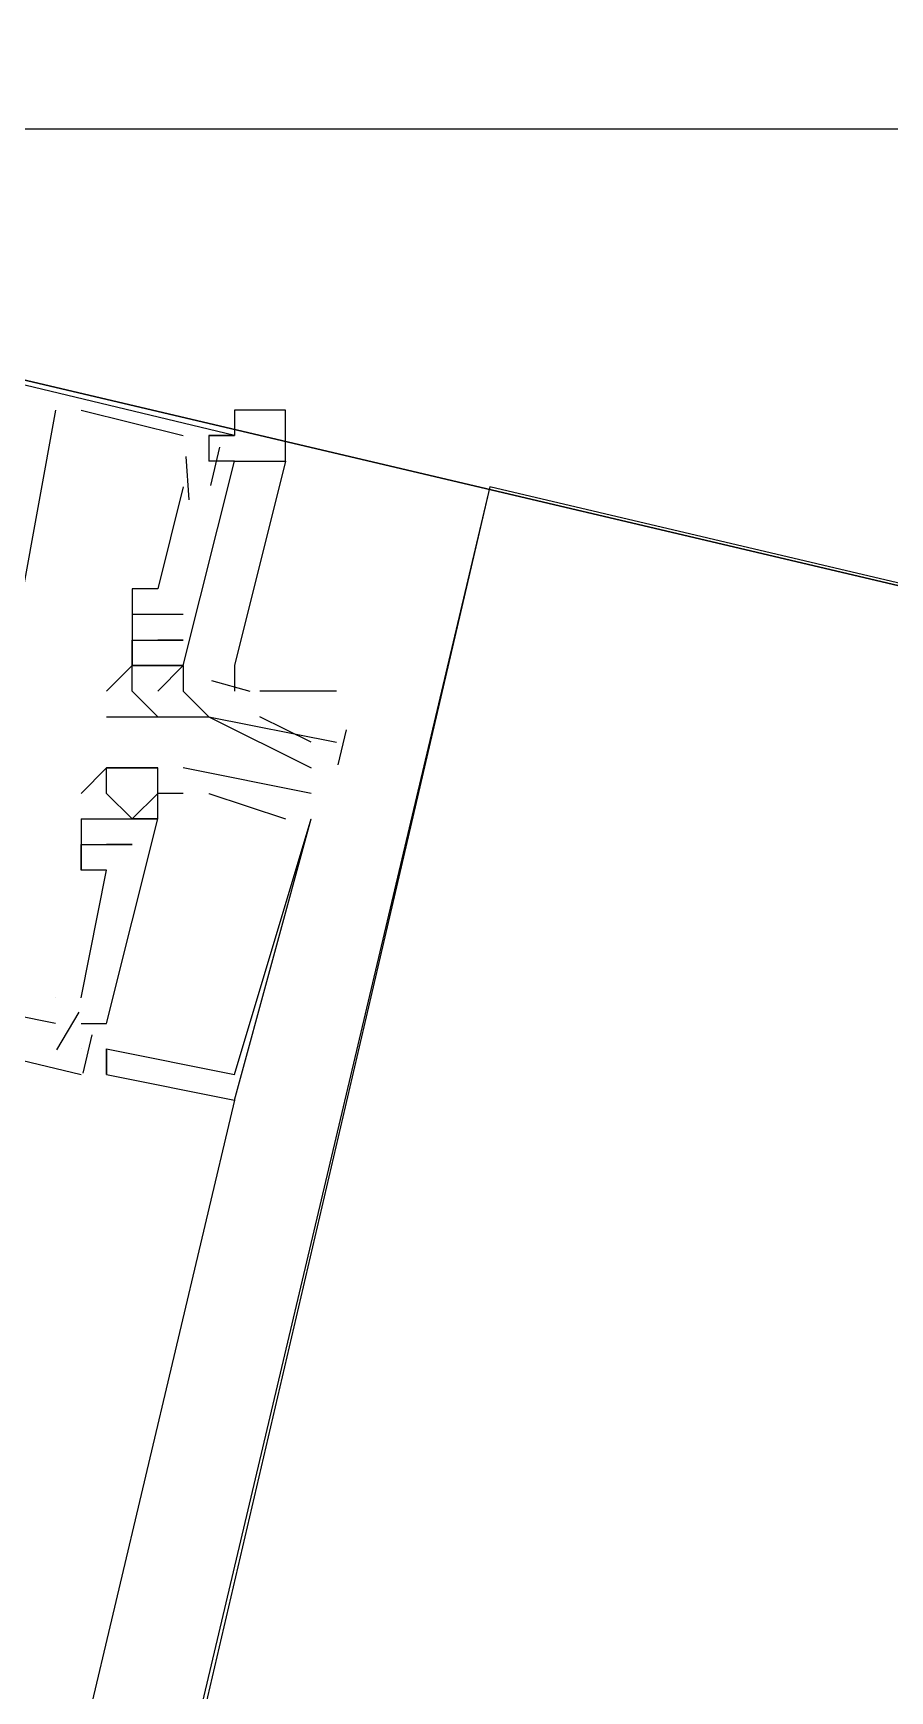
# Model space of a CAD drawing. Header units: feet. Extents: x -84 to 198, y -22 to 181.
# Drawn here: x 121.562 to 122.009, y 90.323 to 91.188 of the extents above; entities that cross this region are included whole.
import ezdxf

# ---------------------------------------------------------------- set-up
doc = ezdxf.new("R2010")
doc.units = ezdxf.units.FT
doc.layers.add('A-LINEA', color=7, linetype='CONTINUOUS')
doc.layers.add('A-MURO-CONCRETO', color=8, linetype='CONTINUOUS')

msp = doc.modelspace()

# ---------------------------------------------------------------- linework, layer by layer
at = {"layer": 'A-LINEA'}
for p, q in [((121.5733, 90.9911), (121.5467, 90.8444)), ((121.5733, 90.9911), (121.5467, 90.8444)), ((121.5733, 90.9911), (121.5467, 90.8444)), ((121.5733, 90.9911), (121.5733, 90.9911)), ((121.5733, 90.9911), (121.5733, 90.9911)), ((121.5733, 90.9911), (121.5733, 90.9911)), ((121.5867, 90.9911), (121.64, 90.9778)), ((121.5867, 90.9911), (121.5867, 90.9911)), ((121.5867, 90.9911), (121.64, 90.9778)), ((121.5867, 90.9911), (121.5867, 90.9911)), ((121.5867, 90.9911), (121.64, 90.9778)), ((121.5867, 90.9911), (121.5867, 90.9911)), ((121.64, 90.9778), (121.64, 90.9778)), ((121.64, 90.9778), (121.64, 90.9778)), ((121.64, 90.9778), (121.64, 90.9778)), ((121.6533, 90.9778), (121.6533, 90.9778)), ((121.6533, 90.9778), (121.6533, 90.9778)), ((121.6533, 90.9778), (121.6533, 90.9778)), ((121.659, 90.9717), (121.6543, 90.9517)), ((121.659, 90.9717), (121.6543, 90.9517)), ((121.659, 90.9717), (121.6543, 90.9517)), ((121.6667, 90.9778), (121.6667, 90.9778)), ((121.6667, 90.9778), (121.6667, 90.9778)), ((121.6667, 90.9778), (121.6667, 90.9778)), ((121.6413, 90.9669), (121.6429, 90.9443)), ((121.6413, 90.9669), (121.6429, 90.9443)), ((121.6413, 90.9669), (121.6429, 90.9443)), ((121.6533, 90.9644), (121.6533, 90.9644)), ((121.6533, 90.9644), (121.6533, 90.9644)), ((121.6533, 90.9644), (121.6533, 90.9644)), ((121.6667, 90.9644), (121.68, 90.9644)), ((121.6667, 90.9644), (121.6667, 90.9644)), ((121.6667, 90.9644), (121.6667, 90.9644)), ((121.6667, 90.9644), (121.6667, 90.9644)), ((121.8, 90.9511), (114.5867, 60.4578)), ((121.64, 90.9511), (121.6267, 90.8978)), ((121.64, 90.9511), (121.6267, 90.8978)), ((121.64, 90.9511), (121.6267, 90.8978)), ((121.64, 90.9511), (121.64, 90.9511)), ((121.64, 90.9511), (121.64, 90.9511)), ((121.64, 90.9511), (121.64, 90.9511)), ((121.6133, 90.8978), (121.6133, 90.8978)), ((121.6133, 90.8978), (121.6133, 90.8978)), ((121.6133, 90.8978), (121.6133, 90.8978)), ((121.6267, 90.8978), (121.6267, 90.8978)), ((121.6267, 90.8978), (121.6267, 90.8978)), ((121.6267, 90.8978), (121.6267, 90.8978)), ((121.6133, 90.8844), (121.6133, 90.8844)), ((121.6133, 90.8844), (121.6133, 90.8844)), ((121.6133, 90.8844), (121.6133, 90.8844)), ((121.6267, 90.8844), (121.6267, 90.8844)), ((121.6267, 90.8844), (121.6267, 90.8844)), ((121.6267, 90.8844), (121.6267, 90.8844)), ((121.6267, 90.8844), (121.6267, 90.8844)), ((121.6267, 90.8844), (121.6267, 90.8844)), ((121.6267, 90.8844), (121.6267, 90.8844)), ((121.64, 90.8844), (121.64, 90.8844)), ((121.64, 90.8844), (121.64, 90.8844)), ((121.64, 90.8844), (121.64, 90.8844)), ((121.6133, 90.8711), (121.6133, 90.8711)), ((121.6133, 90.8711), (121.6133, 90.8711)), ((121.6133, 90.8711), (121.6133, 90.8711)), ((121.6133, 90.8711), (121.6133, 90.8711)), ((121.6133, 90.8711), (121.6133, 90.8711)), ((121.6133, 90.8711), (121.6133, 90.8711)), ((121.6133, 90.8711), (121.6133, 90.8711)), ((121.6267, 90.8711), (121.6267, 90.8711)), ((121.6267, 90.8711), (121.6267, 90.8711)), ((121.6267, 90.8711), (121.6267, 90.8711)), ((121.6267, 90.8711), (121.6267, 90.8711)), ((121.6267, 90.8711), (121.6267, 90.8711)), ((121.6267, 90.8711), (121.6267, 90.8711)), ((121.6267, 90.8711), (121.6267, 90.8711)), ((121.6267, 90.8711), (121.6267, 90.8711)), ((121.6267, 90.8711), (121.6267, 90.8711)), ((121.64, 90.8711), (121.64, 90.8711)), ((121.64, 90.8711), (121.64, 90.8711)), ((121.64, 90.8711), (121.64, 90.8711)), ((121.64, 90.8711), (121.64, 90.8711)), ((121.64, 90.8711), (121.64, 90.8711)), ((121.64, 90.8711), (121.64, 90.8711)), ((121.64, 90.8578), (121.6133, 90.8578)), ((121.6133, 90.8578), (121.6133, 90.8578)), ((121.6133, 90.8578), (121.6133, 90.8578)), ((121.6133, 90.8578), (121.6133, 90.8578)), ((121.6133, 90.8578), (121.6133, 90.8578)), ((121.6133, 90.8578), (121.6133, 90.8578)), ((121.6133, 90.8578), (121.6133, 90.8578)), ((121.6133, 90.8578), (121.6133, 90.8578)), ((121.6267, 90.8578), (121.6267, 90.8578)), ((121.64, 90.8578), (121.6267, 90.8444)), ((121.6267, 90.8578), (121.6267, 90.8578)), ((121.6267, 90.8578), (121.6267, 90.8578)), ((121.6267, 90.8578), (121.6267, 90.8578)), ((121.6267, 90.8578), (121.6267, 90.8578)), ((121.64, 90.8578), (121.64, 90.8578)), ((121.64, 90.8578), (121.64, 90.8578)), ((121.64, 90.8578), (121.64, 90.8578)), ((121.64, 90.8578), (121.64, 90.8578)), ((121.64, 90.8578), (121.64, 90.8578)), ((121.6548, 90.8501), (121.6747, 90.8445)), ((121.6548, 90.8501), (121.6747, 90.8445)), ((121.6548, 90.8501), (121.6747, 90.8445)), ((121.6, 90.8444), (121.6, 90.8444)), ((121.6133, 90.8444), (121.6133, 90.8444)), ((121.6267, 90.8444), (121.6267, 90.8444)), ((121.64, 90.8444), (121.64, 90.8444)), ((121.72, 90.8444), (121.68, 90.8444)), ((121.6, 90.8311), (121.6, 90.8311)), ((121.6133, 90.8311), (121.6133, 90.8311)), ((121.6267, 90.8311), (121.6267, 90.8311)), ((121.64, 90.8311), (121.64, 90.8311)), ((121.6533, 90.8311), (121.6533, 90.8311)), ((121.6533, 90.8311), (121.6533, 90.8311)), ((121.6533, 90.8311), (121.6533, 90.8311)), ((121.725, 90.8243), (121.7207, 90.806)), ((121.72, 90.8178), (121.72, 90.8178)), ((121.6, 90.8044), (121.6, 90.8044)), ((121.6, 90.8044), (121.6, 90.8044)), ((121.6, 90.8044), (121.6, 90.8044)), ((121.6, 90.8044), (121.6, 90.8044)), ((121.6, 90.8044), (121.6, 90.8044)), ((121.6, 90.8044), (121.6, 90.8044)), ((121.6133, 90.8044), (121.6133, 90.8044)), ((121.6133, 90.8044), (121.6133, 90.8044)), ((121.6133, 90.8044), (121.6133, 90.8044)), ((121.6267, 90.8044), (121.6267, 90.8044)), ((121.6267, 90.8044), (121.6267, 90.8044)), ((121.6267, 90.8044), (121.6267, 90.8044)), ((121.6267, 90.8044), (121.6267, 90.8044)), ((121.6267, 90.8044), (121.6267, 90.8044)), ((121.6267, 90.8044), (121.6267, 90.8044)), ((121.7067, 90.7911), (121.64, 90.8044)), ((121.64, 90.8044), (121.64, 90.8044)), ((121.64, 90.8044), (121.64, 90.8044)), ((121.7067, 90.7911), (121.64, 90.8044)), ((121.64, 90.8044), (121.64, 90.8044)), ((121.64, 90.8044), (121.64, 90.8044)), ((121.7067, 90.7911), (121.64, 90.8044)), ((121.64, 90.8044), (121.64, 90.8044)), ((121.64, 90.8044), (121.64, 90.8044)), ((121.7067, 90.8044), (121.7067, 90.8044)), ((121.5867, 90.7911), (121.5867, 90.7911)), ((121.5867, 90.7911), (121.5867, 90.7911)), ((121.5867, 90.7911), (121.5867, 90.7911)), ((121.6, 90.7911), (121.6, 90.7911)), ((121.6, 90.7911), (121.6, 90.7911)), ((121.6, 90.7911), (121.6, 90.7911)), ((121.6267, 90.7911), (121.6267, 90.7911)), ((121.6267, 90.7911), (121.6267, 90.7911)), ((121.6267, 90.7911), (121.6267, 90.7911)), ((121.6267, 90.7911), (121.6267, 90.7911)), ((121.6267, 90.7911), (121.6267, 90.7911)), ((121.6267, 90.7911), (121.6267, 90.7911)), ((121.64, 90.7911), (121.64, 90.7911)), ((121.64, 90.7911), (121.64, 90.7911)), ((121.64, 90.7911), (121.64, 90.7911)), ((121.64, 90.7911), (121.64, 90.7911)), ((121.64, 90.7911), (121.64, 90.7911)), ((121.64, 90.7911), (121.64, 90.7911)), ((121.64, 90.7911), (121.64, 90.7911)), ((121.64, 90.7911), (121.64, 90.7911)), ((121.64, 90.7911), (121.64, 90.7911)), ((121.6533, 90.7911), (121.6533, 90.7911)), ((121.6533, 90.7911), (121.6533, 90.7911)), ((121.6533, 90.7911), (121.6533, 90.7911)), ((121.7067, 90.7911), (121.7067, 90.7911)), ((121.7067, 90.7911), (121.7067, 90.7911)), ((121.7067, 90.7911), (121.7067, 90.7911)), ((121.5867, 90.7778), (121.5867, 90.7511)), ((121.5867, 90.7778), (121.5867, 90.7778)), ((121.5867, 90.7778), (121.5867, 90.7778)), ((121.5867, 90.7778), (121.5867, 90.7511)), ((121.5867, 90.7778), (121.5867, 90.7778)), ((121.5867, 90.7778), (121.5867, 90.7778)), ((121.5867, 90.7778), (121.5867, 90.7511)), ((121.5867, 90.7778), (121.5867, 90.7778)), ((121.5867, 90.7778), (121.5867, 90.7778)), ((121.6, 90.7778), (121.6, 90.7778)), ((121.6, 90.7778), (121.6, 90.7778)), ((121.6, 90.7778), (121.6, 90.7778)), ((121.6, 90.7778), (121.6, 90.7778)), ((121.6, 90.7778), (121.6, 90.7778)), ((121.6, 90.7778), (121.6, 90.7778)), ((121.6, 90.7778), (121.6, 90.7778)), ((121.6, 90.7778), (121.6, 90.7778)), ((121.6, 90.7778), (121.6, 90.7778)), ((121.6133, 90.7778), (121.6133, 90.7778)), ((121.6133, 90.7778), (121.6133, 90.7778)), ((121.6133, 90.7778), (121.6133, 90.7778)), ((121.6133, 90.7778), (121.6133, 90.7778)), ((121.6133, 90.7778), (121.6133, 90.7778)), ((121.6133, 90.7778), (121.6133, 90.7778)), ((121.6133, 90.7778), (121.6133, 90.7778)), ((121.6133, 90.7778), (121.6133, 90.7778)), ((121.6133, 90.7778), (121.6133, 90.7778)), ((121.6267, 90.7778), (121.6267, 90.7778)), ((121.6267, 90.7778), (121.6267, 90.7778)), ((121.6267, 90.7778), (121.6267, 90.7778)), ((121.6267, 90.7778), (121.6267, 90.7778)), ((121.6267, 90.7778), (121.6267, 90.7778)), ((121.6267, 90.7778), (121.6267, 90.7778)), ((121.6933, 90.7778), (121.6933, 90.7778)), ((121.6933, 90.7778), (121.6933, 90.7778)), ((121.6933, 90.7778), (121.6933, 90.7778)), ((121.7067, 90.7778), (121.7067, 90.7778)), ((121.7067, 90.7778), (121.7067, 90.7778)), ((121.7067, 90.7778), (121.7067, 90.7778)), ((121.7067, 90.7778), (121.7067, 90.7778)), ((121.7067, 90.7778), (121.7067, 90.7778)), ((121.7067, 90.7778), (121.7067, 90.7778)), ((121.5867, 90.7644), (121.6, 90.7644)), ((121.5867, 90.7644), (121.5867, 90.7644)), ((121.5867, 90.7644), (121.5867, 90.7644)), ((121.5867, 90.7644), (121.6, 90.7644)), ((121.5867, 90.7644), (121.5867, 90.7644)), ((121.5867, 90.7644), (121.5867, 90.7644)), ((121.5867, 90.7644), (121.6, 90.7644)), ((121.5867, 90.7644), (121.5867, 90.7644)), ((121.5867, 90.7644), (121.5867, 90.7644)), ((121.6, 90.7644), (121.6, 90.7644)), ((121.6, 90.7644), (121.6, 90.7644)), ((121.6, 90.7644), (121.6, 90.7644)), ((121.6, 90.7644), (121.6, 90.7644)), ((121.6, 90.7644), (121.6, 90.7644)), ((121.6, 90.7644), (121.6, 90.7644)), ((121.6, 90.7644), (121.6, 90.7644)), ((121.6, 90.7644), (121.6, 90.7644)), ((121.6, 90.7644), (121.6, 90.7644)), ((121.6, 90.7644), (121.6, 90.7644)), ((121.6, 90.7644), (121.6, 90.7644)), ((121.6, 90.7644), (121.6, 90.7644)), ((121.6133, 90.7644), (121.6133, 90.7644)), ((121.6133, 90.7644), (121.6133, 90.7644)), ((121.6133, 90.7644), (121.6133, 90.7644)), ((121.6133, 90.7644), (121.6133, 90.7644)), ((121.6133, 90.7644), (121.6133, 90.7644)), ((121.6133, 90.7644), (121.6133, 90.7644)), ((121.5867, 90.6844), (121.6, 90.7511)), ((121.5867, 90.7511), (121.5867, 90.7511)), ((121.5867, 90.7511), (121.5867, 90.7511)), ((121.5867, 90.6844), (121.6, 90.7511)), ((121.5867, 90.7511), (121.5867, 90.7511)), ((121.5867, 90.7511), (121.5867, 90.7511)), ((121.5867, 90.6844), (121.6, 90.7511)), ((121.5867, 90.7511), (121.5867, 90.7511)), ((121.5867, 90.7511), (121.5867, 90.7511)), ((121.6, 90.7511), (121.6, 90.7511)), ((121.6, 90.7511), (121.6, 90.7511)), ((121.6, 90.7511), (121.6, 90.7511)), ((121.6, 90.7511), (121.6, 90.7511)), ((121.6, 90.7511), (121.6, 90.7511)), ((121.6, 90.7511), (121.6, 90.7511)), ((121.5733, 90.6844), (121.5733, 90.6844)), ((121.5733, 90.6844), (121.5733, 90.6844)), ((121.5733, 90.6844), (121.5733, 90.6844)), ((121.5733, 90.6844), (121.5733, 90.6844)), ((121.5733, 90.6844), (121.5733, 90.6844)), ((121.5733, 90.6844), (121.5733, 90.6844)), ((121.5855, 90.6769), (121.5739, 90.6573)), ((121.5855, 90.6769), (121.5739, 90.6573)), ((121.5855, 90.6769), (121.5739, 90.6573)), ((121.5867, 90.6844), (121.5867, 90.6844)), ((121.5867, 90.6844), (121.5867, 90.6844)), ((121.5867, 90.6844), (121.5867, 90.6844)), ((121.5733, 90.6711), (121.5733, 90.6711)), ((121.5733, 90.6711), (121.5733, 90.6711)), ((121.5733, 90.6711), (121.5733, 90.6711)), ((121.5867, 90.6711), (121.5867, 90.6711)), ((121.5867, 90.6711), (121.5867, 90.6711)), ((121.5867, 90.6711), (121.5867, 90.6711)), ((121.6, 90.6711), (121.6, 90.6711)), ((121.6, 90.6711), (121.6, 90.6711)), ((121.6, 90.6711), (121.6, 90.6711)), ((121.6, 90.6711), (121.6, 90.6711)), ((121.6, 90.6711), (121.6, 90.6711)), ((121.6, 90.6711), (121.6, 90.6711)), ((121.6, 90.6711), (121.6, 90.6711)), ((121.6, 90.6711), (121.6, 90.6711)), ((121.6, 90.6711), (121.6, 90.6711)), ((121.5923, 90.6651), (121.5876, 90.6451)), ((121.5923, 90.6651), (121.5876, 90.6451)), ((121.5923, 90.6651), (121.5876, 90.6451)), ((121.5867, 90.6578), (121.5867, 90.6578)), ((121.5867, 90.6578), (121.5867, 90.6578)), ((121.5867, 90.6578), (121.5867, 90.6578)), ((121.5867, 90.6578), (121.5867, 90.6578)), ((121.5867, 90.6578), (121.5867, 90.6578)), ((121.5867, 90.6578), (121.5867, 90.6578)), ((121.6, 90.6444), (121.6, 90.6578)), ((121.6, 90.6578), (121.6, 90.6578)), ((121.6, 90.6578), (121.6, 90.6578)), ((121.6, 90.6578), (121.6, 90.6578)), ((121.6, 90.6444), (121.6, 90.6578)), ((121.6, 90.6578), (121.6, 90.6578)), ((121.6, 90.6578), (121.6, 90.6578)), ((121.6, 90.6578), (121.6, 90.6578)), ((121.6, 90.6444), (121.6, 90.6578)), ((121.6, 90.6578), (121.6, 90.6578)), ((121.6, 90.6578), (121.6, 90.6578)), ((121.6, 90.6578), (121.6, 90.6578)), ((121.5867, 90.6444), (121.5867, 90.6444)), ((121.5867, 90.6444), (121.5867, 90.6444)), ((121.5867, 90.6444), (121.5867, 90.6444)), ((121.6, 90.6444), (121.6, 90.6444)), ((121.6, 90.6444), (121.6, 90.6444)), ((121.6, 90.6444), (121.6, 90.6444)), ((121.6, 90.6444), (121.6, 90.6444)), ((121.6, 90.6444), (121.6, 90.6444)), ((121.6, 90.6444), (121.6, 90.6444)), ((121.6667, 90.6444), (121.6667, 90.6444)), ((121.6667, 90.6444), (121.6667, 90.6444)), ((121.6667, 90.6444), (121.6667, 90.6444)), ((121.6667, 90.6311), (120.0267, 83.6978)), ((121.6667, 90.6311), (121.6667, 90.6311)), ((121.6667, 90.6311), (121.6667, 90.6311)), ((121.6667, 90.6311), (121.6667, 90.6311))]:
    msp.add_line(p, q, dxfattribs=at)
for points in [[(142.72, 107.0711), (135.88, 108.6844), (131.36, 89.5511), (124.5867, 91.1511), (124.4, 90.3378), (121.8, 90.9511), (121.3333, 88.9511), (118.2, 75.6978), (129.9467, 72.9244)], [(124.4, 90.3378), (124.7867, 91.9644), (121.3733, 92.7644), (121, 91.1378), (124.4, 90.3378)], [(121.6533, 90.9778), (121.6667, 90.9778), (121, 91.1378)], [(121.6533, 90.9778), (121.6667, 90.9778), (121, 91.1378)], [(121.6533, 90.9778), (121.6667, 90.9778), (121, 91.1378)], [(121.6933, 90.9644), (121.6933, 90.9911), (121.6667, 90.9911), (121.6667, 90.9778)], [(121.6667, 90.9778), (121.6533, 90.9778), (121.6533, 90.9644)], [(120.9733, 90.9511), (120.9733, 90.9644), (120.9467, 90.9644), (120.92, 90.8044), (121.5867, 90.6444)], [(120.9733, 90.9511), (120.9733, 90.9644), (120.9467, 90.9644), (120.92, 90.8044), (121.5867, 90.6444)], [(120.9733, 90.9511), (120.9733, 90.9644), (120.9467, 90.9644), (120.92, 90.8044), (121.5867, 90.6444)], [(121.6267, 90.8578), (121.64, 90.8578), (121.6667, 90.9644), (121.6533, 90.9644)], [(121.6267, 90.8578), (121.64, 90.8578), (121.6667, 90.9644), (121.6533, 90.9644)], [(121.6267, 90.8578), (121.64, 90.8578), (121.6667, 90.9644), (121.6533, 90.9644)], [(121.64, 90.8578), (121.6667, 90.9644), (121.6933, 90.9644), (121.6667, 90.8578), (121.6667, 90.8444)], [(121.64, 90.8578), (121.6667, 90.9644), (121.6933, 90.9644), (121.6667, 90.8578), (121.6667, 90.8444)], [(121.64, 90.8578), (121.6667, 90.9644), (121.6933, 90.9644), (121.6667, 90.8578), (121.6667, 90.8444)], [(121.6267, 90.8978), (121.6133, 90.8978), (121.6133, 90.8711)], [(121.6267, 90.8978), (121.6133, 90.8978), (121.6133, 90.8711)], [(121.6267, 90.8978), (121.6133, 90.8978), (121.6133, 90.8711)], [(121.64, 90.8844), (121.6267, 90.8844), (121.6133, 90.8844)], [(121.64, 90.8844), (121.6267, 90.8844), (121.6133, 90.8844)], [(121.64, 90.8844), (121.6267, 90.8844), (121.6133, 90.8844)], [(121.6133, 90.8711), (121.6133, 90.8578), (121.6133, 90.8578), (121.6267, 90.8578), (121.6267, 90.8578), (121.6267, 90.8578)], [(121.6133, 90.8578), (121.6133, 90.8711), (121.6267, 90.8711)], [(121.6133, 90.8578), (121.6133, 90.8711), (121.6267, 90.8711)], [(121.6133, 90.8578), (121.6133, 90.8711), (121.6267, 90.8711)], [(121.64, 90.8711), (121.6267, 90.8711), (121.64, 90.8711), (121.6267, 90.8711), (121.6267, 90.8711)], [(121.64, 90.8711), (121.6267, 90.8711), (121.64, 90.8711), (121.6267, 90.8711), (121.6267, 90.8711)], [(121.64, 90.8711), (121.6267, 90.8711), (121.64, 90.8711), (121.6267, 90.8711), (121.6267, 90.8711)], [(121.6, 90.8444), (121.6133, 90.8578), (121.6133, 90.8578)], [(121.6267, 90.8311), (121.6133, 90.8444), (121.6133, 90.8578)], [(121.64, 90.8578), (121.64, 90.8444), (121.64, 90.8444), (121.6533, 90.8311)], [(121.6, 90.8311), (121.6133, 90.8311), (121.64, 90.8311), (121.6533, 90.8311), (121.7067, 90.8044)], [(121.6533, 90.8311), (121.6533, 90.8311), (121.6533, 90.8311), (121.6533, 90.8311), (121.72, 90.8178), (121.72, 90.8178), (121.72, 90.8178)], [(121.7067, 90.8178), (121.68, 90.8311), (121.68, 90.8311)], [(121.5733, 90.6711), (121.5067, 90.6844), (121.5333, 90.8178)], [(121.5733, 90.6711), (121.5067, 90.6844), (121.5333, 90.8178)], [(121.5733, 90.6711), (121.5067, 90.6844), (121.5333, 90.8178)], [(121.64, 90.7911), (121.6267, 90.7911), (121.6267, 90.8044), (121.6133, 90.8044), (121.6, 90.8044), (121.5867, 90.7911)], [(121.64, 90.7911), (121.6267, 90.7911), (121.6267, 90.8044), (121.6133, 90.8044), (121.6, 90.8044), (121.5867, 90.7911)], [(121.64, 90.7911), (121.6267, 90.7911), (121.6267, 90.8044), (121.6133, 90.8044), (121.6, 90.8044), (121.5867, 90.7911)], [(121.64, 90.7911), (121.64, 90.7911), (121.6267, 90.7911), (121.6267, 90.7911), (121.6133, 90.7778), (121.6, 90.7911), (121.6, 90.8044), (121.6267, 90.8044)], [(121.64, 90.7911), (121.64, 90.7911), (121.6267, 90.7911), (121.6267, 90.7911), (121.6133, 90.7778), (121.6, 90.7911), (121.6, 90.8044), (121.6267, 90.8044)], [(121.64, 90.7911), (121.64, 90.7911), (121.6267, 90.7911), (121.6267, 90.7911), (121.6133, 90.7778), (121.6, 90.7911), (121.6, 90.8044), (121.6267, 90.8044)], [(121.5867, 90.7778), (121.5867, 90.7778), (121.6, 90.7778), (121.6, 90.7778), (121.6, 90.7778), (121.6133, 90.7778), (121.6133, 90.7778), (121.6267, 90.7778), (121.6267, 90.7911)], [(121.5867, 90.7778), (121.5867, 90.7778), (121.6, 90.7778), (121.6, 90.7778), (121.6, 90.7778), (121.6133, 90.7778), (121.6133, 90.7778), (121.6267, 90.7778), (121.6267, 90.7911)], [(121.5867, 90.7778), (121.5867, 90.7778), (121.6, 90.7778), (121.6, 90.7778), (121.6, 90.7778), (121.6133, 90.7778), (121.6133, 90.7778), (121.6267, 90.7778), (121.6267, 90.7911)], [(121.6533, 90.7911), (121.6533, 90.7911), (121.6533, 90.7911), (121.6933, 90.7778), (121.6933, 90.7778)], [(121.6533, 90.7911), (121.6533, 90.7911), (121.6533, 90.7911), (121.6933, 90.7778), (121.6933, 90.7778)], [(121.6533, 90.7911), (121.6533, 90.7911), (121.6533, 90.7911), (121.6933, 90.7778), (121.6933, 90.7778)], [(121.5867, 90.6711), (121.6, 90.6711), (121.6267, 90.7778), (121.6133, 90.7778)], [(121.5867, 90.6711), (121.6, 90.6711), (121.6267, 90.7778), (121.6133, 90.7778)], [(121.5867, 90.6711), (121.6, 90.6711), (121.6267, 90.7778), (121.6133, 90.7778)], [(121.6, 90.6578), (121.6667, 90.6444), (121.6667, 90.6444), (121.7067, 90.7778)], [(121.6, 90.6578), (121.6, 90.6444), (121.6667, 90.6311), (121.6667, 90.6311), (121.7067, 90.7778)], [(121.6, 90.6578), (121.6667, 90.6444), (121.6667, 90.6444), (121.7067, 90.7778)], [(121.6, 90.6578), (121.6, 90.6444), (121.6667, 90.6311), (121.6667, 90.6311), (121.7067, 90.7778)], [(121.6, 90.6578), (121.6667, 90.6444), (121.6667, 90.6444), (121.7067, 90.7778)], [(121.6, 90.6578), (121.6, 90.6444), (121.6667, 90.6311), (121.6667, 90.6311), (121.7067, 90.7778)], [(121.6, 90.7511), (121.5867, 90.7511), (121.5867, 90.7644), (121.6, 90.7644), (121.6133, 90.7644), (121.6, 90.7644), (121.6133, 90.7644)], [(121.6, 90.7511), (121.5867, 90.7511), (121.5867, 90.7644), (121.6, 90.7644), (121.6133, 90.7644), (121.6, 90.7644), (121.6133, 90.7644)], [(121.6, 90.7511), (121.5867, 90.7511), (121.5867, 90.7644), (121.6, 90.7644), (121.6133, 90.7644), (121.6, 90.7644), (121.6133, 90.7644)]]:
    msp.add_lwpolyline(points, dxfattribs=at)
at = {"layer": 'A-MURO-CONCRETO'}
for points in [[(121.1867, 91.9644), (121, 91.1378), (124.5867, 91.1378), (121.1867, 91.9644)], [(121, 91.1378), (124.5867, 91.1378), (124.4, 90.3378), (121, 91.1378), (121, 91.1378)]]:
    msp.add_lwpolyline(points, dxfattribs=at)

doc.saveas('drawing.dxf')
